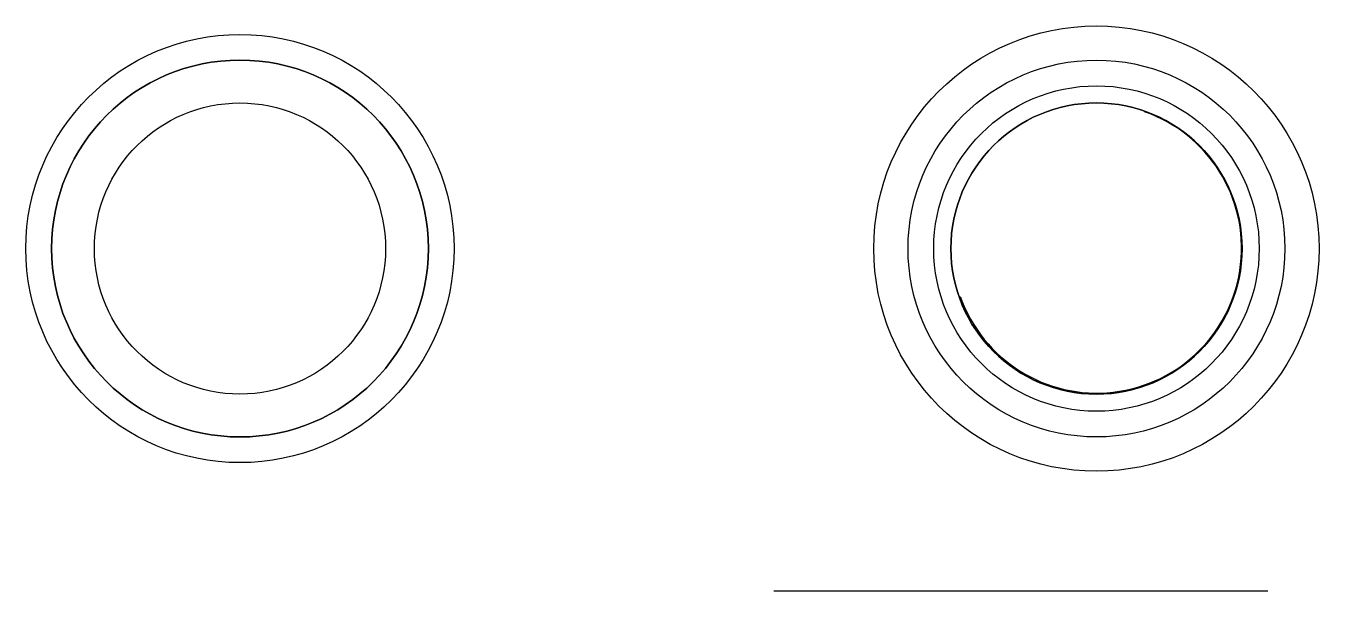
# Model space of a CAD drawing. Extents: x -26.25 to -18.7, y 3 to 6.3.
import ezdxf

# ---------------------------------------------------------------- set-up
doc = ezdxf.new("R2010")
doc.units = 0
doc.header["$MEASUREMENT"] = 0
for name, color, linetype in [('章鱼定位器last_Sketch10', 7, 'Continuous'), ('章鱼定位器last_Sketch3', 7, 'Continuous'), ('章鱼定位器last_Sketch4', 7, 'Continuous'), ('章鱼定位器last_Sketch6', 7, 'Continuous'), ('章鱼定位器last_Sketch7', 7, 'Continuous'), ('章鱼定位器last_Sketch8', 7, 'Continuous'), ('章鱼定位器last_Sketch9', 7, 'Continuous')]:
    doc.layers.add(name, color=color, linetype=linetype)

msp = doc.modelspace()

# ---------------------------------------------------------------- linework, layer by layer
at = {"layer": '章鱼定位器last_Sketch10'}
msp.add_line((-19, 3), (-21.884, 3), dxfattribs=at)
at = {"layer": '章鱼定位器last_Sketch3'}
msp.add_arc((-19.998, 5.0013, 2), 0.845, 199.4424, 70.71809, dxfattribs=at)
at = {"layer": '章鱼定位器last_Sketch4'}
for radius in [0.95, 0.85]:
    msp.add_circle((-20, 5, 2), radius, dxfattribs=at)
at = {"layer": '章鱼定位器last_Sketch6'}
for radius in [1.1, 0.95, 0.85]:
    msp.add_circle((-20, 5, 2.3), radius, dxfattribs=at)
at = {"layer": '章鱼定位器last_Sketch6', "extrusion": (0, 0, -1)}
msp.add_circle((20, 5, -2.3), 0.85, dxfattribs=at)
at = {"layer": '章鱼定位器last_Sketch7'}
for radius in [1.25, 1.1]:
    msp.add_circle((-25, 5), radius, dxfattribs=at)
at = {"layer": '章鱼定位器last_Sketch8'}
for radius in [1.25, 0.85]:
    msp.add_circle((-25, 5, 0.6), radius, dxfattribs=at)
at = {"layer": '章鱼定位器last_Sketch8', "extrusion": (0, 0, -1)}
msp.add_circle((25, 5, -0.6), 1.1, dxfattribs=at)
at = {"layer": '章鱼定位器last_Sketch9'}
for radius in [1.3, 1.1]:
    msp.add_circle((-20, 5, 2), radius, dxfattribs=at)

doc.saveas('drawing.dxf')
